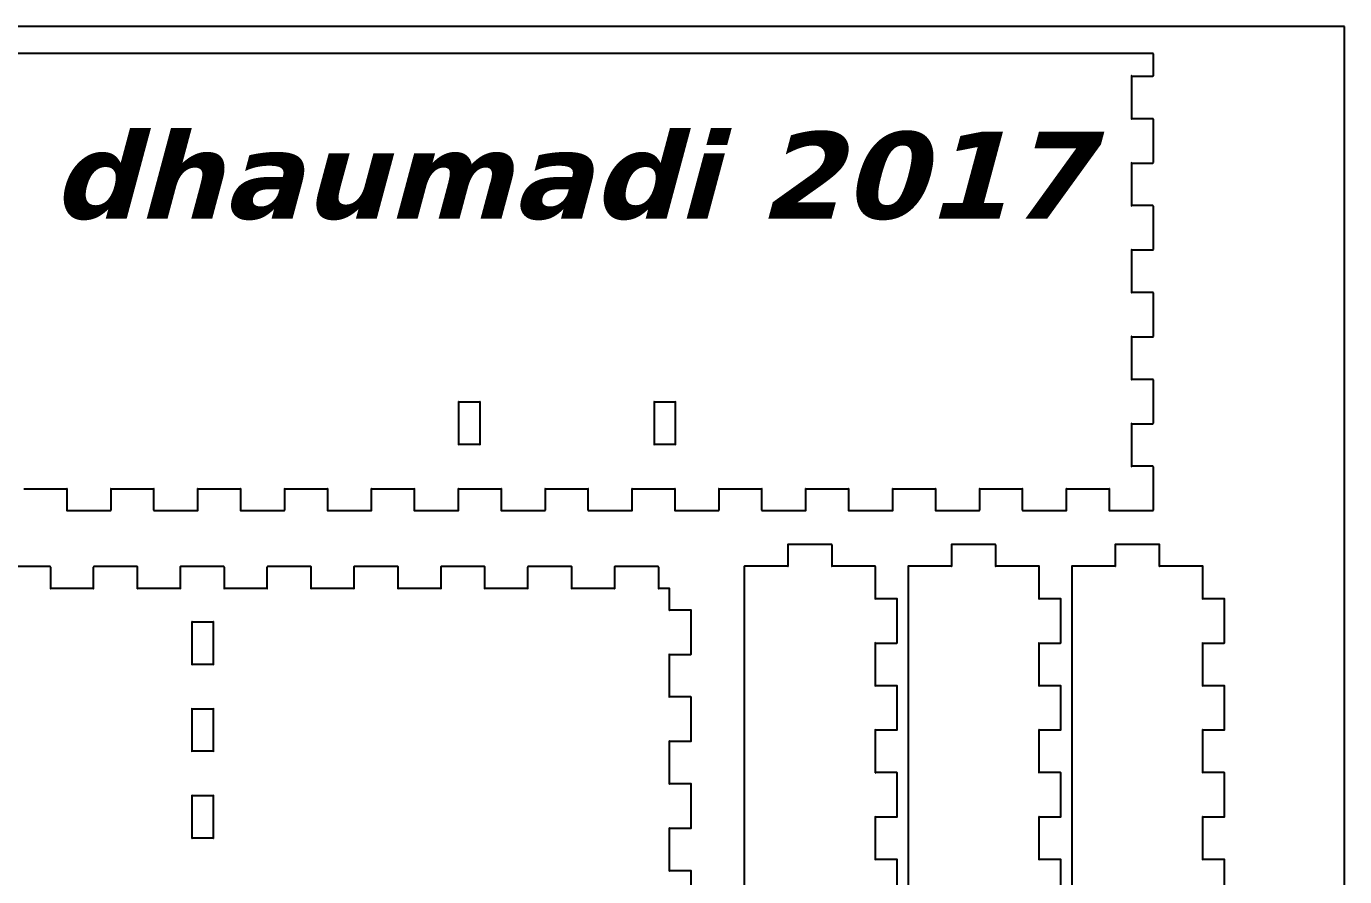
# Model space of a CAD drawing. Extents: x -52 to 1200, y -400 to 594.
# Drawn here: x 244.6 to 548.1, y 398.7 to 594.4 of the extents above; entities that cross this region are included whole.
import ezdxf

# ---------------------------------------------------------------- set-up
doc = ezdxf.new("R2010")
doc.units = 0
doc.layers.add('decoupe1', color=7, linetype='CONTINUOUS', lineweight=25, true_color=0x000000)
doc.layers.add('repere_echelle', color=3, linetype='CONTINUOUS', lineweight=25, true_color=0x00ff00)
doc.styles.add('textstyle1', font='')
doc.styles.get('textstyle1').set_extended_font_data('1CamBam_Stick_5', italic=True, bold=True)

msp = doc.modelspace()

# ---------------------------------------------------------------- linework, layer by layer
at = {"layer": 'decoupe1', "color": 7, "true_color": 0xffffff}
for points in [[(504, 588.2), (499, 588.2), (239, 588.2), (234, 588.2)], [(504.1, 583.1), (504.1, 588.1)], [(499, 583), (504, 583)], [(499.1, 573.1), (499.1, 583.1)], [(504, 573.2), (499, 573.2)], [(504.1, 563.1), (504.1, 573.1)], [(499, 563), (504, 563)], [(499.1, 553.1), (499.1, 563.1)], [(504, 553.2), (499, 553.2)], [(504.1, 543.1), (504.1, 553.1)], [(499, 543), (504, 543)], [(499.1, 533.1), (499.1, 543.1)], [(504, 533.2), (499, 533.2)], [(504.1, 523.1), (504.1, 533.1)], [(499, 523), (504, 523)], [(499.1, 513.1), (499.1, 523.1)], [(504, 513.2), (499, 513.2)], [(504.1, 503.1), (504.1, 513.1)], [(499, 503), (504, 503)], [(499.1, 493.1), (499.1, 503.1)], [(504, 493.2), (499, 493.2)], [(504.1, 483.1), (504.1, 488.1), (504.1, 493.1)], [(244, 488), (254, 488)], [(253.9, 488.1), (253.9, 483.1)], [(264, 488), (274, 488)], [(264.1, 483.1), (264.1, 488.1)], [(273.9, 488.1), (273.9, 483.1)], [(284, 488), (294, 488)], [(284.1, 483.1), (284.1, 488.1)], [(293.9, 488.1), (293.9, 483.1)], [(304, 488), (314, 488)], [(304.1, 483.1), (304.1, 488.1)], [(313.9, 488.1), (313.9, 483.1)], [(324, 488), (334, 488)], [(324.1, 483.1), (324.1, 488.1)], [(333.9, 488.1), (333.9, 483.1)], [(344, 488), (354, 488)], [(344.1, 483.1), (344.1, 488.1)], [(353.9, 488.1), (353.9, 483.1)], [(364, 488), (374, 488)], [(364.1, 483.1), (364.1, 488.1)], [(373.9, 488.1), (373.9, 483.1)], [(384, 488), (394, 488)], [(384.1, 483.1), (384.1, 488.1)], [(393.9, 488.1), (393.9, 483.1)], [(404, 488), (414, 488)], [(404.1, 483.1), (404.1, 488.1)], [(413.9, 488.1), (413.9, 483.1)], [(424, 488), (434, 488)], [(424.1, 483.1), (424.1, 488.1)], [(433.9, 488.1), (433.9, 483.1)], [(444, 488), (454, 488)], [(444.1, 483.1), (444.1, 488.1)], [(453.9, 488.1), (453.9, 483.1)], [(464, 488), (474, 488)], [(464.1, 483.1), (464.1, 488.1)], [(473.9, 488.1), (473.9, 483.1)], [(484, 488), (494, 488)], [(484.1, 483.1), (484.1, 488.1)], [(493.9, 488.1), (493.9, 483.1)], [(254, 483), (264, 483)], [(274, 483), (284, 483)], [(294, 483), (304, 483)], [(314, 483), (324, 483)], [(334, 483), (344, 483)], [(354, 483), (364, 483)], [(374, 483), (384, 483)], [(394, 483), (404, 483)], [(414, 483), (424, 483)], [(434, 483), (444, 483)], [(454, 483), (464, 483)], [(474, 483), (484, 483)], [(494, 483), (499, 483), (504, 483)], [(419.9, 475.1), (419.9, 470.1)], [(430, 475.2), (420, 475.2)], [(430.1, 470.1), (430.1, 475.1)], [(457.6, 475.1), (457.6, 470.1)], [(467.7, 475.2), (457.7, 475.2)], [(467.8, 470.1), (467.8, 475.1)], [(495.3, 475.1), (495.3, 470.1)], [(505.4, 475.2), (495.4, 475.2)], [(505.5, 470.1), (505.5, 475.1)], [(250.1, 470.1), (240.1, 470.1)], [(250.2, 465), (250.2, 470)], [(260, 470), (260, 465)], [(270.1, 470.1), (260.1, 470.1)], [(270.2, 465), (270.2, 470)], [(280, 470), (280, 465)], [(290.1, 470.1), (280.1, 470.1)], [(290.2, 465), (290.2, 470)], [(300, 470), (300, 465)], [(310.1, 470.1), (300.1, 470.1)], [(310.2, 465), (310.2, 470)], [(320, 470), (320, 465)], [(330.1, 470.1), (320.1, 470.1)], [(330.2, 465), (330.2, 470)], [(340, 470), (340, 465)], [(350.1, 470.1), (340.1, 470.1)], [(350.2, 465), (350.2, 470)], [(360, 470), (360, 465)], [(370.1, 470.1), (360.1, 470.1)], [(370.2, 465), (370.2, 470)], [(380, 470), (380, 465)], [(390.1, 470.1), (380.1, 470.1)], [(390.2, 465), (390.2, 470)], [(409.9, 470.1), (409.9, 470.1), (409.9, 210.1)], [(420, 470.2), (410, 470.2)], [(440, 470.2), (440, 470.2), (430, 470.2)], [(440.1, 462.6), (440.1, 470.1)], [(447.6, 470.1), (447.6, 470.1), (447.6, 210.1)], [(457.7, 470.2), (447.7, 470.2)], [(477.7, 470.2), (477.7, 470.2), (467.7, 470.2)], [(477.8, 462.6), (477.8, 470.1)], [(485.3, 470.1), (485.3, 470.1), (485.3, 210.1)], [(495.4, 470.2), (485.4, 470.2)], [(515.4, 470.2), (515.4, 470.2), (505.4, 470.2)], [(515.5, 462.6), (515.5, 470.1)], [(260.1, 465.1), (250.1, 465.1)], [(280.1, 465.1), (270.1, 465.1)], [(300.1, 465.1), (290.1, 465.1)], [(320.1, 465.1), (310.1, 465.1)], [(340.1, 465.1), (330.1, 465.1)], [(360.1, 465.1), (350.1, 465.1)], [(380.1, 465.1), (370.1, 465.1)], [(392.6, 465.1), (392.6, 465.1), (390.1, 465.1)], [(392.7, 460), (392.7, 465)], [(445, 462.7), (440, 462.7)], [(445.1, 452.6), (445.1, 462.6)], [(482.7, 462.7), (477.7, 462.7)], [(482.8, 452.6), (482.8, 462.6)], [(520.4, 462.7), (515.4, 462.7)], [(520.5, 452.6), (520.5, 462.6)], [(397.6, 460.1), (392.6, 460.1)], [(397.7, 450), (397.7, 460)], [(440, 452.5), (445, 452.5)], [(440.1, 442.6), (440.1, 452.6)], [(477.7, 452.5), (482.7, 452.5)], [(477.8, 442.6), (477.8, 452.6)], [(515.4, 452.5), (520.4, 452.5)], [(515.5, 442.6), (515.5, 452.6)], [(392.6, 449.9), (397.6, 449.9)], [(392.7, 440), (392.7, 450)], [(445, 442.7), (440, 442.7)], [(445.1, 432.6), (445.1, 442.6)], [(482.7, 442.7), (477.7, 442.7)], [(482.8, 432.6), (482.8, 442.6)], [(520.4, 442.7), (515.4, 442.7)], [(520.5, 432.6), (520.5, 442.6)], [(397.6, 440.1), (392.6, 440.1)], [(397.7, 430), (397.7, 440)], [(440, 432.5), (445, 432.5)], [(440.1, 422.6), (440.1, 432.6)], [(477.7, 432.5), (482.7, 432.5)], [(477.8, 422.6), (477.8, 432.6)], [(515.4, 432.5), (520.4, 432.5)], [(515.5, 422.6), (515.5, 432.6)], [(392.6, 429.9), (397.6, 429.9)], [(392.7, 420), (392.7, 430)], [(445, 422.7), (440, 422.7)], [(445.1, 412.6), (445.1, 422.6)], [(482.7, 422.7), (477.7, 422.7)], [(482.8, 412.6), (482.8, 422.6)], [(520.4, 422.7), (515.4, 422.7)], [(520.5, 412.6), (520.5, 422.6)], [(397.6, 420.1), (392.6, 420.1)], [(397.7, 410), (397.7, 420)], [(392.6, 409.9), (397.6, 409.9)], [(392.7, 400), (392.7, 410)], [(440, 412.5), (445, 412.5)], [(440.1, 402.6), (440.1, 412.6)], [(477.7, 412.5), (482.7, 412.5)], [(477.8, 402.6), (477.8, 412.6)], [(515.4, 412.5), (520.4, 412.5)], [(515.5, 402.6), (515.5, 412.6)], [(445, 402.7), (440, 402.7)], [(445.1, 392.6), (445.1, 402.6)], [(482.7, 402.7), (477.7, 402.7)], [(482.8, 392.6), (482.8, 402.6)], [(520.4, 402.7), (515.4, 402.7)], [(520.5, 392.6), (520.5, 402.6)], [(397.6, 400.1), (392.6, 400.1)], [(397.7, 390), (397.7, 400)]]:
    msp.add_lwpolyline(points, dxfattribs=at)
at = {"layer": 'decoupe1', "color": 5, "true_color": 0x0000ff}
for points in [[(344.1, 508), (349.1, 508)], [(344.2, 498.1), (344.2, 508.1)], [(349, 508.1), (349, 498.1)], [(389.1, 508), (394.1, 508)], [(389.2, 498.1), (389.2, 508.1)], [(394, 508.1), (394, 498.1)], [(349.1, 498.2), (344.1, 498.2)], [(394.1, 498.2), (389.1, 498.2)], [(282.7, 457.39), (287.7, 457.39)], [(282.8, 447.5), (282.8, 457.5)], [(287.6, 457.5), (287.6, 447.5)], [(287.7, 447.6), (282.7, 447.6)], [(282.7, 437.39), (287.7, 437.39)], [(282.8, 427.5), (282.8, 437.5)], [(287.6, 437.5), (287.6, 427.5)], [(287.7, 427.6), (282.7, 427.6)], [(282.7, 417.39), (287.7, 417.39)], [(282.8, 407.5), (282.8, 417.5)], [(287.6, 417.5), (287.6, 407.5)], [(287.7, 407.6), (282.7, 407.6)]]:
    msp.add_lwpolyline(points, dxfattribs=at)
at = {"layer": 'decoupe1', "color": 7, "true_color": 0xffffff}
for points in [[(504.1, 588.1), (504.1, 588.16), (504.06, 588.2), (504, 588.2)], [(499.1, 583.1), (499.1, 583.05), (499.06, 583), (499, 583)], [(504, 583), (504.05, 583), (504.1, 583.04), (504.1, 583.1)], [(499, 573.2), (499.05, 573.2), (499.1, 573.16), (499.1, 573.1)], [(504.1, 573.1), (504.1, 573.16), (504.06, 573.2), (504, 573.2)], [(499.1, 563.1), (499.1, 563.05), (499.06, 563), (499, 563)], [(504, 563), (504.05, 563), (504.1, 563.04), (504.1, 563.1)], [(499, 553.2), (499.05, 553.2), (499.1, 553.16), (499.1, 553.1)], [(504.1, 553.1), (504.1, 553.16), (504.06, 553.2), (504, 553.2)], [(499.1, 543.1), (499.1, 543.05), (499.06, 543), (499, 543)], [(504, 543), (504.05, 543), (504.1, 543.04), (504.1, 543.1)], [(499, 533.2), (499.05, 533.2), (499.1, 533.16), (499.1, 533.1)], [(504.1, 533.1), (504.1, 533.16), (504.06, 533.2), (504, 533.2)], [(499.1, 523.1), (499.1, 523.05), (499.06, 523), (499, 523)], [(504, 523), (504.05, 523), (504.1, 523.04), (504.1, 523.1)], [(499, 513.2), (499.05, 513.2), (499.1, 513.16), (499.1, 513.1)], [(504.1, 513.1), (504.1, 513.16), (504.06, 513.2), (504, 513.2)], [(499.1, 503.1), (499.1, 503.05), (499.06, 503), (499, 503)], [(504, 503), (504.05, 503), (504.1, 503.04), (504.1, 503.1)], [(499, 493.2), (499.05, 493.2), (499.1, 493.16), (499.1, 493.1)], [(504.1, 493.1), (504.1, 493.16), (504.06, 493.2), (504, 493.2)], [(254, 488), (253.95, 488), (253.9, 488.04), (253.9, 488.1)], [(264.1, 488.1), (264.1, 488.05), (264.06, 488), (264, 488)], [(274, 488), (273.95, 488), (273.9, 488.04), (273.9, 488.1)], [(284.1, 488.1), (284.1, 488.05), (284.06, 488), (284, 488)], [(294, 488), (293.95, 488), (293.9, 488.04), (293.9, 488.1)], [(304.1, 488.1), (304.1, 488.05), (304.06, 488), (304, 488)], [(314, 488), (313.95, 488), (313.9, 488.04), (313.9, 488.1)], [(324.1, 488.1), (324.1, 488.05), (324.06, 488), (324, 488)], [(334, 488), (333.95, 488), (333.9, 488.04), (333.9, 488.1)], [(344.1, 488.1), (344.1, 488.05), (344.06, 488), (344, 488)], [(354, 488), (353.95, 488), (353.9, 488.04), (353.9, 488.1)], [(364.1, 488.1), (364.1, 488.05), (364.06, 488), (364, 488)], [(374, 488), (373.95, 488), (373.9, 488.04), (373.9, 488.1)], [(384.1, 488.1), (384.1, 488.05), (384.06, 488), (384, 488)], [(394, 488), (393.95, 488), (393.9, 488.04), (393.9, 488.1)], [(404.1, 488.1), (404.1, 488.05), (404.06, 488), (404, 488)], [(414, 488), (413.95, 488), (413.9, 488.04), (413.9, 488.1)], [(424.1, 488.1), (424.1, 488.05), (424.06, 488), (424, 488)], [(434, 488), (433.95, 488), (433.9, 488.04), (433.9, 488.1)], [(444.1, 488.1), (444.1, 488.05), (444.06, 488), (444, 488)], [(454, 488), (453.95, 488), (453.9, 488.04), (453.9, 488.1)], [(464.1, 488.1), (464.1, 488.05), (464.06, 488), (464, 488)], [(474, 488), (473.95, 488), (473.9, 488.04), (473.9, 488.1)], [(484.1, 488.1), (484.1, 488.05), (484.06, 488), (484, 488)], [(494, 488), (493.95, 488), (493.9, 488.04), (493.9, 488.1)], [(253.9, 483.1), (253.9, 483.05), (253.94, 483), (254, 483)], [(264, 483), (264.05, 483), (264.1, 483.04), (264.1, 483.1)], [(273.9, 483.1), (273.9, 483.05), (273.94, 483), (274, 483)], [(284, 483), (284.05, 483), (284.1, 483.04), (284.1, 483.1)], [(293.9, 483.1), (293.9, 483.05), (293.94, 483), (294, 483)], [(304, 483), (304.05, 483), (304.1, 483.04), (304.1, 483.1)], [(313.9, 483.1), (313.9, 483.05), (313.94, 483), (314, 483)], [(324, 483), (324.05, 483), (324.1, 483.04), (324.1, 483.1)], [(333.9, 483.1), (333.9, 483.05), (333.94, 483), (334, 483)], [(344, 483), (344.05, 483), (344.1, 483.04), (344.1, 483.1)], [(353.9, 483.1), (353.9, 483.05), (353.94, 483), (354, 483)], [(364, 483), (364.05, 483), (364.1, 483.04), (364.1, 483.1)], [(373.9, 483.1), (373.9, 483.05), (373.94, 483), (374, 483)], [(384, 483), (384.05, 483), (384.1, 483.04), (384.1, 483.1)], [(393.9, 483.1), (393.9, 483.05), (393.94, 483), (394, 483)], [(404, 483), (404.05, 483), (404.1, 483.04), (404.1, 483.1)], [(413.9, 483.1), (413.9, 483.05), (413.94, 483), (414, 483)], [(424, 483), (424.05, 483), (424.1, 483.04), (424.1, 483.1)], [(433.9, 483.1), (433.9, 483.05), (433.94, 483), (434, 483)], [(444, 483), (444.05, 483), (444.1, 483.04), (444.1, 483.1)], [(453.9, 483.1), (453.9, 483.05), (453.94, 483), (454, 483)], [(464, 483), (464.05, 483), (464.1, 483.04), (464.1, 483.1)], [(473.9, 483.1), (473.9, 483.05), (473.94, 483), (474, 483)], [(484, 483), (484.05, 483), (484.1, 483.04), (484.1, 483.1)], [(493.9, 483.1), (493.9, 483.05), (493.94, 483), (494, 483)], [(504, 483), (504.05, 483), (504.1, 483.04), (504.1, 483.1)], [(420, 475.2), (419.95, 475.2), (419.9, 475.16), (419.9, 475.1)], [(430.1, 475.1), (430.1, 475.16), (430.06, 475.2), (430, 475.2)], [(457.7, 475.2), (457.65, 475.2), (457.6, 475.16), (457.6, 475.1)], [(467.8, 475.1), (467.8, 475.16), (467.76, 475.2), (467.7, 475.2)], [(495.4, 475.2), (495.35, 475.2), (495.3, 475.16), (495.3, 475.1)], [(505.5, 475.1), (505.5, 475.16), (505.46, 475.2), (505.4, 475.2)], [(250.2, 470), (250.2, 470.05), (250.16, 470.1), (250.1, 470.1)], [(260.1, 470.1), (260.05, 470.1), (260, 470.06), (260, 470)], [(270.2, 470), (270.2, 470.05), (270.16, 470.1), (270.1, 470.1)], [(280.1, 470.1), (280.05, 470.1), (280, 470.06), (280, 470)], [(290.2, 470), (290.2, 470.05), (290.16, 470.1), (290.1, 470.1)], [(300.1, 470.1), (300.05, 470.1), (300, 470.06), (300, 470)], [(310.2, 470), (310.2, 470.05), (310.16, 470.1), (310.1, 470.1)], [(320.1, 470.1), (320.05, 470.1), (320, 470.06), (320, 470)], [(330.2, 470), (330.2, 470.05), (330.16, 470.1), (330.1, 470.1)], [(340.1, 470.1), (340.05, 470.1), (340, 470.06), (340, 470)], [(350.2, 470), (350.2, 470.05), (350.16, 470.1), (350.1, 470.1)], [(360.1, 470.1), (360.05, 470.1), (360, 470.06), (360, 470)], [(370.2, 470), (370.2, 470.05), (370.16, 470.1), (370.1, 470.1)], [(380.1, 470.1), (380.05, 470.1), (380, 470.06), (380, 470)], [(390.2, 470), (390.2, 470.05), (390.16, 470.1), (390.1, 470.1)], [(410, 470.2), (409.95, 470.2), (409.9, 470.16), (409.9, 470.1)], [(419.9, 470.1), (419.9, 470.16), (419.94, 470.2), (420, 470.2)], [(430, 470.2), (430.05, 470.2), (430.1, 470.16), (430.1, 470.1)], [(440.1, 470.1), (440.1, 470.16), (440.06, 470.2), (440, 470.2)], [(447.7, 470.2), (447.65, 470.2), (447.6, 470.16), (447.6, 470.1)], [(457.6, 470.1), (457.6, 470.16), (457.64, 470.2), (457.7, 470.2)], [(467.7, 470.2), (467.76, 470.2), (467.8, 470.16), (467.8, 470.1)], [(477.8, 470.1), (477.8, 470.16), (477.76, 470.2), (477.7, 470.2)], [(485.4, 470.2), (485.35, 470.2), (485.3, 470.16), (485.3, 470.1)], [(495.3, 470.1), (495.3, 470.16), (495.34, 470.2), (495.4, 470.2)], [(505.4, 470.2), (505.46, 470.2), (505.5, 470.16), (505.5, 470.1)], [(515.5, 470.1), (515.5, 470.16), (515.46, 470.2), (515.4, 470.2)], [(250.1, 465.1), (250.16, 465.1), (250.2, 465.06), (250.2, 465)], [(260, 465), (260, 465.05), (260.04, 465.1), (260.1, 465.1)], [(270.1, 465.1), (270.16, 465.1), (270.2, 465.06), (270.2, 465)], [(280, 465), (280, 465.05), (280.04, 465.1), (280.1, 465.1)], [(290.1, 465.1), (290.16, 465.1), (290.2, 465.06), (290.2, 465)], [(300, 465), (300, 465.05), (300.04, 465.1), (300.1, 465.1)], [(310.1, 465.1), (310.16, 465.1), (310.2, 465.06), (310.2, 465)], [(320, 465), (320, 465.05), (320.04, 465.1), (320.1, 465.1)], [(330.1, 465.1), (330.16, 465.1), (330.2, 465.06), (330.2, 465)], [(340, 465), (340, 465.05), (340.04, 465.1), (340.1, 465.1)], [(350.1, 465.1), (350.16, 465.1), (350.2, 465.06), (350.2, 465)], [(360, 465), (360, 465.05), (360.04, 465.1), (360.1, 465.1)], [(370.1, 465.1), (370.16, 465.1), (370.2, 465.06), (370.2, 465)], [(380, 465), (380, 465.05), (380.04, 465.1), (380.1, 465.1)], [(390.1, 465.1), (390.16, 465.1), (390.2, 465.06), (390.2, 465)], [(392.7, 465), (392.7, 465.05), (392.66, 465.1), (392.6, 465.1)], [(440, 462.7), (440.05, 462.7), (440.1, 462.66), (440.1, 462.6)], [(445.1, 462.6), (445.1, 462.66), (445.06, 462.7), (445, 462.7)], [(477.7, 462.7), (477.76, 462.7), (477.8, 462.66), (477.8, 462.6)], [(482.8, 462.6), (482.8, 462.66), (482.76, 462.7), (482.7, 462.7)], [(515.4, 462.7), (515.46, 462.7), (515.5, 462.66), (515.5, 462.6)], [(520.5, 462.6), (520.5, 462.66), (520.46, 462.7), (520.4, 462.7)], [(392.6, 460.1), (392.66, 460.1), (392.7, 460.06), (392.7, 460)], [(397.7, 460), (397.7, 460.05), (397.66, 460.1), (397.6, 460.1)], [(440.1, 452.6), (440.1, 452.55), (440.06, 452.5), (440, 452.5)], [(445, 452.5), (445.05, 452.5), (445.1, 452.54), (445.1, 452.6)], [(477.8, 452.6), (477.8, 452.55), (477.76, 452.5), (477.7, 452.5)], [(482.7, 452.5), (482.76, 452.5), (482.8, 452.54), (482.8, 452.6)], [(515.5, 452.6), (515.5, 452.55), (515.46, 452.5), (515.4, 452.5)], [(520.4, 452.5), (520.46, 452.5), (520.5, 452.54), (520.5, 452.6)], [(392.7, 450), (392.7, 449.95), (392.66, 449.9), (392.6, 449.9)], [(397.6, 449.9), (397.66, 449.9), (397.7, 449.94), (397.7, 450)], [(440, 442.7), (440.05, 442.7), (440.1, 442.66), (440.1, 442.6)], [(445.1, 442.6), (445.1, 442.66), (445.06, 442.7), (445, 442.7)], [(477.7, 442.7), (477.76, 442.7), (477.8, 442.66), (477.8, 442.6)], [(482.8, 442.6), (482.8, 442.66), (482.76, 442.7), (482.7, 442.7)], [(515.4, 442.7), (515.46, 442.7), (515.5, 442.66), (515.5, 442.6)], [(520.5, 442.6), (520.5, 442.66), (520.46, 442.7), (520.4, 442.7)], [(392.6, 440.1), (392.66, 440.1), (392.7, 440.06), (392.7, 440)], [(397.7, 440), (397.7, 440.05), (397.66, 440.1), (397.6, 440.1)], [(440.1, 432.6), (440.1, 432.55), (440.06, 432.5), (440, 432.5)], [(445, 432.5), (445.05, 432.5), (445.1, 432.54), (445.1, 432.6)], [(477.8, 432.6), (477.8, 432.55), (477.76, 432.5), (477.7, 432.5)], [(482.7, 432.5), (482.76, 432.5), (482.8, 432.54), (482.8, 432.6)], [(515.5, 432.6), (515.5, 432.55), (515.46, 432.5), (515.4, 432.5)], [(520.4, 432.5), (520.46, 432.5), (520.5, 432.54), (520.5, 432.6)], [(392.7, 430), (392.7, 429.95), (392.66, 429.9), (392.6, 429.9)], [(397.6, 429.9), (397.66, 429.9), (397.7, 429.94), (397.7, 430)], [(440, 422.7), (440.05, 422.7), (440.1, 422.66), (440.1, 422.6)], [(445.1, 422.6), (445.1, 422.66), (445.06, 422.7), (445, 422.7)], [(477.7, 422.7), (477.76, 422.7), (477.8, 422.66), (477.8, 422.6)], [(482.8, 422.6), (482.8, 422.66), (482.76, 422.7), (482.7, 422.7)], [(515.4, 422.7), (515.46, 422.7), (515.5, 422.66), (515.5, 422.6)], [(520.5, 422.6), (520.5, 422.66), (520.46, 422.7), (520.4, 422.7)], [(392.6, 420.1), (392.66, 420.1), (392.7, 420.06), (392.7, 420)], [(397.7, 420), (397.7, 420.05), (397.66, 420.1), (397.6, 420.1)], [(392.7, 410), (392.7, 409.95), (392.66, 409.9), (392.6, 409.9)], [(397.6, 409.9), (397.66, 409.9), (397.7, 409.94), (397.7, 410)], [(440.1, 412.6), (440.1, 412.55), (440.06, 412.5), (440, 412.5)], [(445, 412.5), (445.05, 412.5), (445.1, 412.54), (445.1, 412.6)], [(477.8, 412.6), (477.8, 412.55), (477.76, 412.5), (477.7, 412.5)], [(482.7, 412.5), (482.76, 412.5), (482.8, 412.54), (482.8, 412.6)], [(515.5, 412.6), (515.5, 412.55), (515.46, 412.5), (515.4, 412.5)], [(520.4, 412.5), (520.46, 412.5), (520.5, 412.54), (520.5, 412.6)], [(440, 402.7), (440.05, 402.7), (440.1, 402.66), (440.1, 402.6)], [(445.1, 402.6), (445.1, 402.66), (445.06, 402.7), (445, 402.7)], [(477.7, 402.7), (477.76, 402.7), (477.8, 402.66), (477.8, 402.6)], [(482.8, 402.6), (482.8, 402.66), (482.76, 402.7), (482.7, 402.7)], [(515.4, 402.7), (515.46, 402.7), (515.5, 402.66), (515.5, 402.6)], [(520.5, 402.6), (520.5, 402.66), (520.46, 402.7), (520.4, 402.7)], [(392.6, 400.1), (392.66, 400.1), (392.7, 400.06), (392.7, 400)], [(397.7, 400), (397.7, 400.05), (397.66, 400.1), (397.6, 400.1)]]:
    msp.add_open_spline(points, degree=3, dxfattribs=at)
at = {"layer": 'decoupe1', "color": 5, "true_color": 0x0000ff}
for points in [[(344.2, 508.1), (344.2, 508.04), (344.16, 508), (344.1, 508)], [(349.1, 508), (349.04, 508), (349, 508.04), (349, 508.1)], [(389.2, 508.1), (389.2, 508.04), (389.16, 508), (389.1, 508)], [(394.1, 508), (394.04, 508), (394, 508.04), (394, 508.1)], [(344.1, 498.2), (344.15, 498.2), (344.2, 498.16), (344.2, 498.1)], [(349, 498.1), (349, 498.16), (349.04, 498.2), (349.1, 498.2)], [(389.1, 498.2), (389.15, 498.2), (389.2, 498.16), (389.2, 498.1)], [(394, 498.1), (394, 498.16), (394.04, 498.2), (394.1, 498.2)], [(282.8, 457.5), (282.8, 457.44), (282.76, 457.39), (282.7, 457.39)], [(287.7, 457.39), (287.64, 457.39), (287.6, 457.44), (287.6, 457.5)], [(282.7, 447.6), (282.75, 447.6), (282.8, 447.55), (282.8, 447.5)], [(287.6, 447.5), (287.6, 447.55), (287.64, 447.6), (287.7, 447.6)], [(282.8, 437.5), (282.8, 437.44), (282.76, 437.39), (282.7, 437.39)], [(287.7, 437.39), (287.64, 437.39), (287.6, 437.44), (287.6, 437.5)], [(282.7, 427.6), (282.75, 427.6), (282.8, 427.55), (282.8, 427.5)], [(287.6, 427.5), (287.6, 427.55), (287.64, 427.6), (287.7, 427.6)], [(282.8, 417.5), (282.8, 417.44), (282.76, 417.39), (282.7, 417.39)], [(287.7, 417.39), (287.64, 417.39), (287.6, 417.44), (287.6, 417.5)], [(282.7, 407.6), (282.75, 407.6), (282.8, 407.55), (282.8, 407.5)], [(287.6, 407.5), (287.6, 407.55), (287.64, 407.6), (287.7, 407.6)]]:
    msp.add_open_spline(points, degree=3, dxfattribs=at)
at = {"layer": 'repere_echelle'}
for p, q in [((548.13, 594.45), (-51.87, 594.45)), ((548.13, 194.45), (548.13, 594.45))]:
    msp.add_line(p, q, dxfattribs=at)

# ---------------------------------------------------------------- texts
at = {"layer": 'decoupe1', "insert": (370, 560), "char_height": 10, "attachment_point": 5, "style": 'textstyle1'}
msp.add_mtext('\\fDejaVu Sans|b1|i1|c0|p0;\\H20;dhaumadi 2017', dxfattribs=at)

doc.saveas('drawing.dxf')
